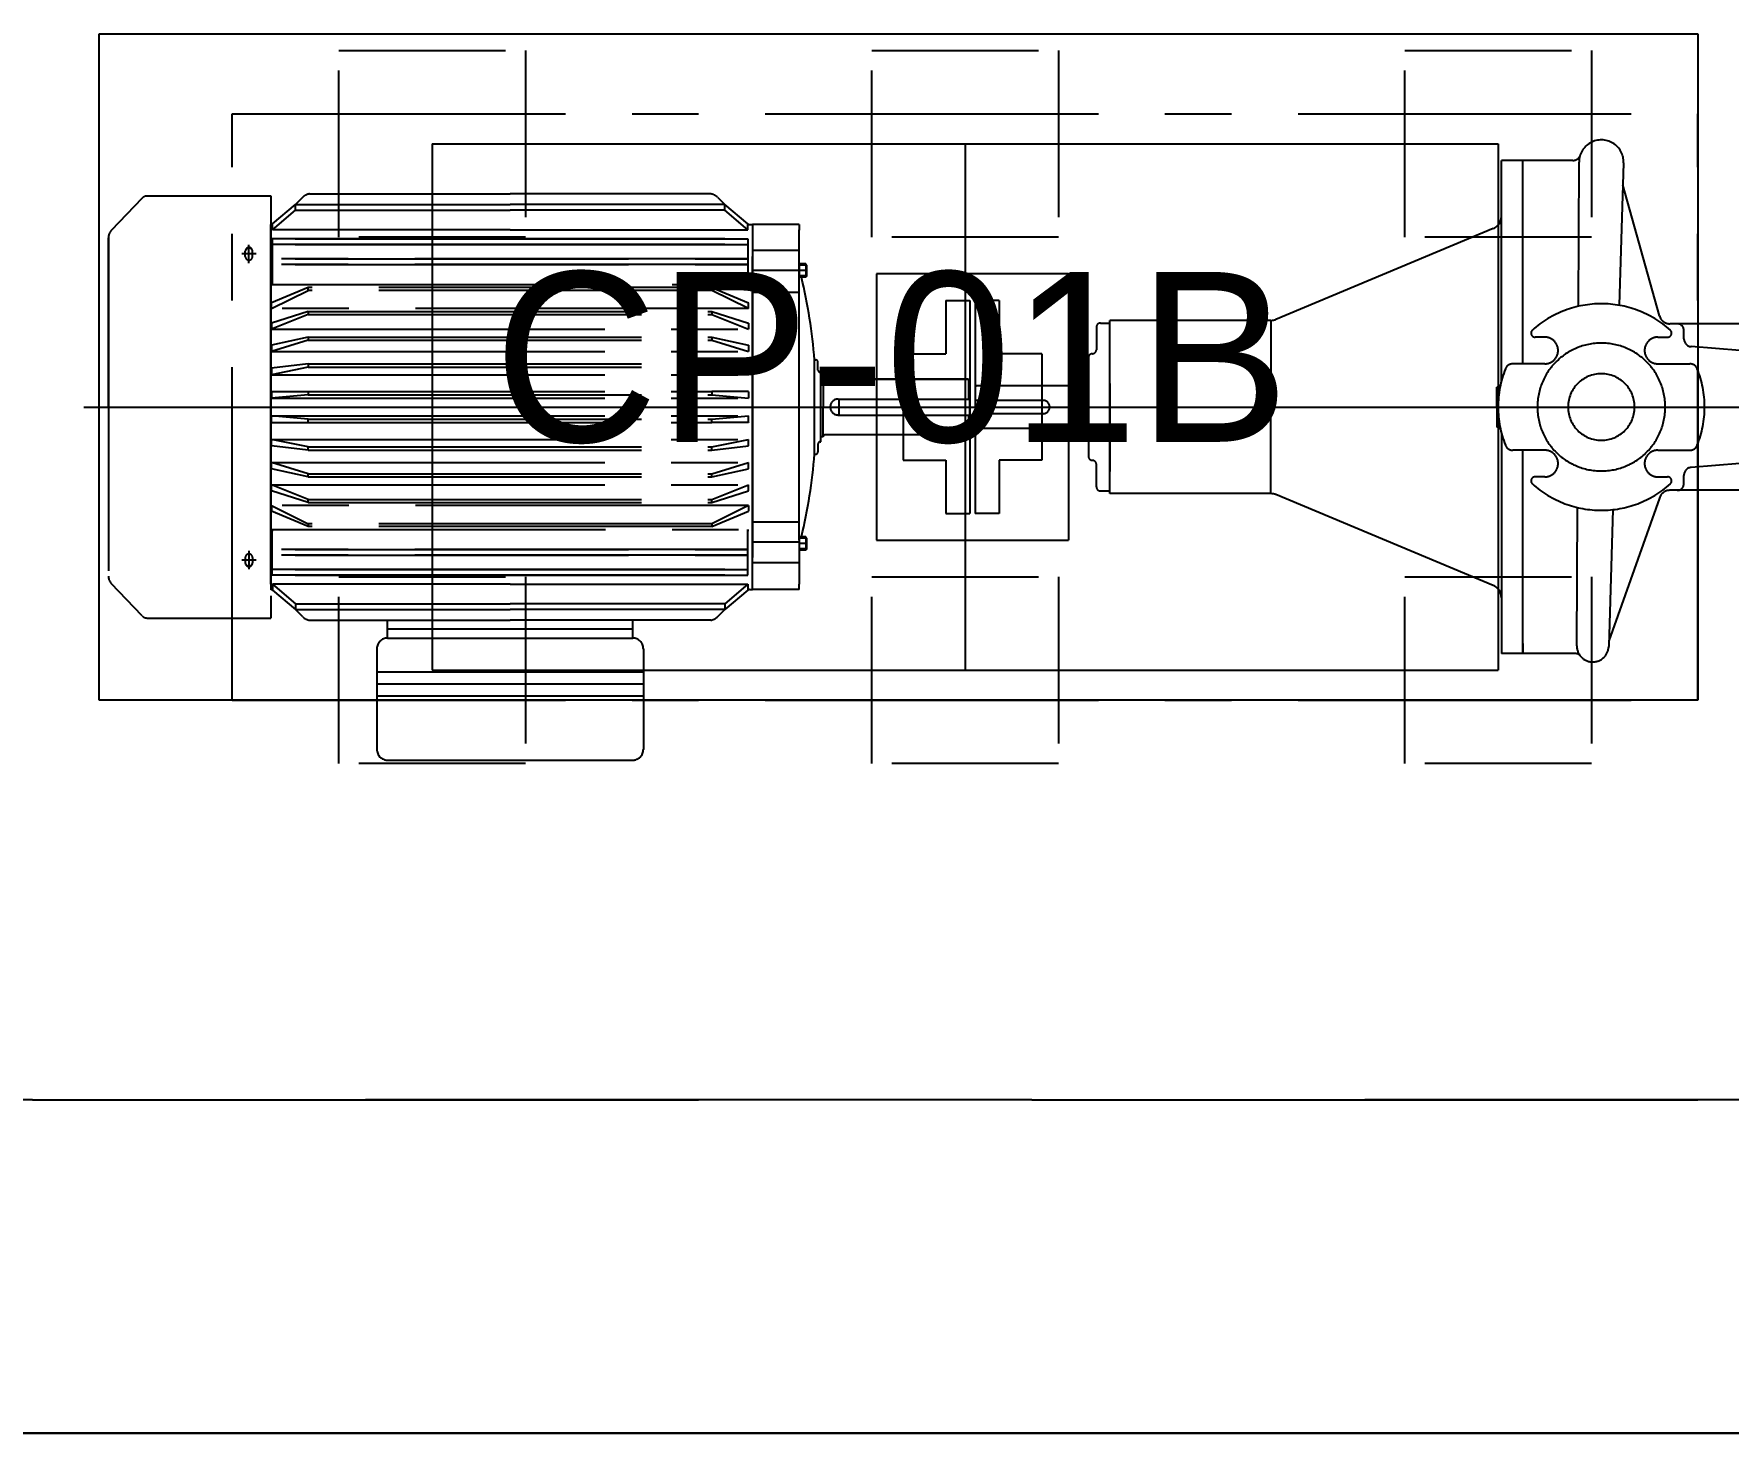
# Model space of a CAD drawing. Header units: millimetres. Extents: x 10462777 to 22643323, y 453826 to 1389191.
# Drawn here: x 11240182 to 11241454, y 620999 to 622049 of the extents above; entities that cross this region are included whole.
import ezdxf

# ---------------------------------------------------------------- set-up
doc = ezdxf.new("R2010")
doc.units = ezdxf.units.MM
doc.header["$LTSCALE"] = 200
doc.header["$MEASUREMENT"] = 0
doc.linetypes.add('CENTER', pattern=[2, 1.25, -0.25, 0.25, -0.25])
doc.linetypes.add('HIDDEN', pattern=[3.75, 2.5, -1.25])
doc.layers.get('0').update_dxf_attribs({"linetype": 'CONTINUOUS'})
doc.layers.add('1', color=1, linetype='CENTER')
doc.layers.add('ELE', color=7, linetype='CONTINUOUS')
doc.styles.get("Standard").update_dxf_attribs({"font": 'SYMBOL'})

msp = doc.modelspace()

# ---------------------------------------------------------------- linework, layer by layer
at = {"color": 7}
for p, q in [((11240231.32522, 622048.70034), (11241431.32522, 622048.70034)), ((11240231.32522, 621548.70034), (11240231.32522, 622048.70034)), ((11241431.32522, 622048.70034), (11241431.32522, 621548.70034)), ((11241431.32522, 621548.70034), (11240231.32522, 621548.70034))]:
    msp.add_line(p, q, dxfattribs=at)
for p, q in [((11240481.32522, 621966.20034), (11241281.32522, 621966.20034)), ((11240481.32522, 621966.20034), (11240481.32522, 621571.20034)), ((11240881.32522, 621966.20034), (11240881.32522, 621571.20034)), ((11241281.32522, 621966.20034), (11241281.32522, 621571.20034)), ((11240219.78839, 621768.70034), (11241533.54587, 621768.70034)), ((11240318.74008, 621768.70034), (11241452.62831, 621768.70034)), ((11240481.32522, 621571.20034), (11241281.32522, 621571.20034))]:
    msp.add_line(p, q)
at = {"color": 3, "linetype": 'HIDDEN'}
for p, q in [((11242431.32522, 621248.70034), (11236431.32522, 621248.70034)), ((11236431.32522, 621248.70034), (11242431.32522, 621248.70034))]:
    msp.add_line(p, q, dxfattribs=at)
at = {"color": 0}
msp.add_line((11218131.32522, 620998.70034), (11248381.32522, 620998.70034), dxfattribs=at)
msp.add_line((11218131.32522, 620998.70034), (11248381.32522, 620998.70034), dxfattribs=at)
at = {"color": 3}
msp.add_line((11248381.32522, 620998.70034), (11236431.32522, 620998.70034), dxfattribs=at)
at = {"layer": '1', "ltscale": 0.5}
for p, q in [((11240411.32522, 622036.20034), (11240551.32522, 622036.20034)), ((11240411.32522, 621896.20034), (11240411.32522, 622036.20034)), ((11240551.32522, 622036.20034), (11240551.32522, 621896.20034)), ((11240811.32522, 622036.20034), (11240951.32522, 622036.20034)), ((11240811.32522, 621896.20034), (11240811.32522, 622036.20034)), ((11240951.32522, 622036.20034), (11240951.32522, 621896.20034)), ((11241211.32522, 622036.20034), (11241351.32522, 622036.20034)), ((11241211.32522, 621896.20034), (11241211.32522, 622036.20034)), ((11241351.32522, 622036.20034), (11241351.32522, 621896.20034)), ((11240551.32522, 621896.20034), (11240411.32522, 621896.20034)), ((11240951.32522, 621896.20034), (11240811.32522, 621896.20034)), ((11241351.32522, 621896.20034), (11241211.32522, 621896.20034)), ((11240411.32522, 621641.20034), (11240551.32522, 621641.20034)), ((11240411.32522, 621501.20034), (11240411.32522, 621641.20034)), ((11240551.32522, 621641.20034), (11240551.32522, 621501.20034)), ((11240811.32522, 621641.20034), (11240951.32522, 621641.20034)), ((11240811.32522, 621501.20034), (11240811.32522, 621641.20034)), ((11240951.32522, 621641.20034), (11240951.32522, 621501.20034)), ((11241211.32522, 621641.20034), (11241351.32522, 621641.20034)), ((11241211.32522, 621501.20034), (11241211.32522, 621641.20034)), ((11241351.32522, 621641.20034), (11241351.32522, 621501.20034)), ((11240551.32522, 621501.20034), (11240411.32522, 621501.20034)), ((11240951.32522, 621501.20034), (11240811.32522, 621501.20034)), ((11241351.32522, 621501.20034), (11241211.32522, 621501.20034))]:
    msp.add_line(p, q, dxfattribs=at)
at = {"layer": '1'}
for p, q in [((11240331.32522, 621988.70034), (11241431.32522, 621988.70034)), ((11240331.32522, 621548.70034), (11240331.32522, 621988.70034)), ((11241431.32522, 621548.70034), (11241431.32522, 621988.70034)), ((11240331.32522, 621548.70034), (11241431.32522, 621548.70034))]:
    msp.add_line(p, q, dxfattribs=at)
at = {"layer": '1', "color": 4}
for p, q in [((11241299.82522, 621953.70034), (11241283.82522, 621953.70034)), ((11241283.82522, 621938.70034), (11241283.82522, 621953.70034)), ((11241299.82522, 621946.20034), (11241299.82522, 621953.70034)), ((11241299.82522, 621801.12675), (11241299.82522, 621953.70034)), ((11241337.42102, 621953.70034), (11241299.82522, 621953.70034)), ((11241341.5739, 621844.2559), (11241342.07684, 621952.48929)), ((11241375.56664, 621951.92673), (11241372.27233, 621845.02482)), ((11241283.82522, 621788.22597), (11241283.82522, 621938.70034)), ((11240263.72942, 621925.50019), (11240240.53293, 621901.16496)), ((11240267.34862, 621927.05034), (11240360.32522, 621927.05034)), ((11240360.32522, 621927.05034), (11240360.32522, 621610.35034)), ((11240360.32522, 621927.05034), (11240360.32522, 621610.35034)), ((11240384.25175, 621926.2453), (11240378.63849, 621920.65705)), ((11240389.26147, 621928.70385), (11240539.82522, 621928.70385)), ((11240690.38898, 621928.70385), (11240539.82522, 621928.70385)), ((11240695.3987, 621926.2453), (11240701.01196, 621920.65705)), ((11241402.49846, 621837.04995), (11241375.05681, 621935.38251)), ((11240361.39395, 621906.20703), (11240378.63849, 621920.70984)), ((11240361.39395, 621901.56756), (11240378.63849, 621916.47127)), ((11240378.63849, 621920.70984), (11240539.85328, 621920.70984)), ((11240378.63849, 621916.47127), (11240378.63849, 621920.70984)), ((11240378.63849, 621916.47127), (11240539.85328, 621916.47127)), ((11240701.01196, 621920.70984), (11240539.79717, 621920.70984)), ((11240701.01196, 621916.47127), (11240539.79717, 621916.47127)), ((11240718.2565, 621906.20703), (11240701.01196, 621920.70984)), ((11240701.01196, 621916.47127), (11240701.01196, 621920.70984)), ((11240718.2565, 621901.56756), (11240701.01196, 621916.47127)), ((11240360.32522, 621905.70034), (11240360.32522, 621635.79612)), ((11240360.32522, 621905.70034), (11240360.32522, 621635.79612)), ((11240360.32522, 621635.79612), (11240360.32522, 621905.70034)), ((11240360.32522, 621775.70034), (11240360.32522, 621905.70034)), ((11240361.39395, 621901.56756), (11240361.39395, 621906.20703)), ((11240361.39395, 621901.56756), (11240361.39395, 621906.20703)), ((11240539.85328, 621901.56756), (11240361.39395, 621901.56756)), ((11240539.79717, 621901.56756), (11240718.2565, 621901.56756)), ((11240718.2565, 621901.56756), (11240718.2565, 621906.20703)), ((11240718.2565, 621901.56756), (11240718.2565, 621906.20703)), ((11240719.58691, 621905.70034), (11240721.82522, 621905.70034)), ((11240721.82522, 621905.70034), (11240721.82522, 621635.29612)), ((11240721.82522, 621631.70034), (11240721.82522, 621905.7003)), ((11240736.60048, 621905.7003), (11240721.82522, 621905.7003)), ((11240756.82522, 621905.7003), (11240736.60048, 621905.7003)), ((11240756.82522, 621905.7003), (11240756.82522, 621901.40034)), ((11240756.82522, 621895.50087), (11240756.82522, 621901.75667)), ((11241277.67834, 621902.56173), (11241114.61075, 621834.47248)), ((11240238.32365, 621895.64521), (11240238.32365, 621641.75548)), ((11240238.32365, 621769.32534), (11240238.32365, 621895.64521)), ((11240341.07522, 621881.70034), (11240341.07522, 621885.70034)), ((11240343.82522, 621876.6565), (11240343.82522, 621890.46074)), ((11240346.57522, 621881.70034), (11240346.57522, 621885.70034)), ((11240361.36589, 621894.98192), (11240361.36589, 621860.59409)), ((11240539.82522, 621894.98192), (11240361.36589, 621894.98192)), ((11240539.82522, 621894.98192), (11240361.36589, 621894.98192)), ((11240539.82522, 621890.74335), (11240361.36589, 621890.74335)), ((11240539.82522, 621890.74335), (11240361.36589, 621890.74335)), ((11240361.36589, 621885.74306), (11240361.36589, 621884.5594)), ((11240361.36589, 621885.74306), (11240361.36589, 621884.5594)), ((11240378.61043, 621894.98192), (11240539.82522, 621894.98192)), ((11240378.61043, 621894.98192), (11240539.82522, 621894.98192)), ((11240378.61043, 621890.74335), (11240539.82522, 621890.74335)), ((11240378.61043, 621890.74335), (11240539.82522, 621890.74335)), ((11240539.82522, 621894.98192), (11240718.28456, 621894.98192)), ((11240701.04002, 621894.98192), (11240539.82522, 621894.98192)), ((11240539.82522, 621890.74335), (11240718.28456, 621890.74335)), ((11240701.04002, 621890.74335), (11240539.82522, 621890.74335)), ((11240718.28456, 621894.98192), (11240718.28456, 621860.59409)), ((11240718.28456, 621885.74306), (11240718.28456, 621884.5594)), ((11240756.82522, 621886.23083), (11240721.80277, 621886.23083)), ((11240756.82522, 621868.70034), (11240756.82522, 621895.50087)), ((11240349.26961, 621883.70034), (11240338.38084, 621883.70034)), ((11240718.28456, 621879.82048), (11240361.36589, 621879.82048)), ((11240718.28456, 621875.58191), (11240361.36589, 621875.58191)), ((11240378.61043, 621879.82048), (11240718.28456, 621879.82048)), ((11240378.61043, 621875.58191), (11240718.28456, 621875.58191)), ((11240761.72336, 621876.23083), (11240756.82522, 621876.23083)), ((11240756.82522, 621876.23083), (11240756.82522, 621866.23083)), ((11240762.22336, 621875.23083), (11240756.82522, 621875.23083)), ((11240762.22336, 621875.23083), (11240761.72336, 621876.23083)), ((11240761.72336, 621876.23083), (11240761.72336, 621866.23083)), ((11240762.22336, 621875.23083), (11240762.22336, 621867.23083)), ((11240361.36589, 621860.59409), (11240361.36589, 621861.81206)), ((11240361.36589, 621860.6782), (11240718.28456, 621860.6782)), ((11240718.28456, 621860.59409), (11240718.28456, 621861.81206)), ((11240761.72336, 621871.23083), (11240721.80277, 621871.23083)), ((11240762.22336, 621871.23083), (11240756.82522, 621871.23083)), ((11240756.82522, 621668.70034), (11240756.82522, 621868.70034)), ((11240762.22336, 621867.23083), (11240756.82522, 621867.23083)), ((11240761.72336, 621866.23083), (11240756.82522, 621866.23083)), ((11240762.22336, 621867.23083), (11240761.72336, 621866.23083)), ((11240761.72336, 621867.23083), (11240762.22336, 621867.23083)), ((11240814.82522, 621868.70034), (11240814.82522, 621668.70034)), ((11240958.82522, 621868.70034), (11240814.82522, 621868.70034)), ((11240958.82522, 621868.70034), (11240958.82522, 621668.70034)), ((11240388.32522, 621858.37637), (11240360.82522, 621846.87947)), ((11240360.82522, 621842.72212), (11240388.32522, 621856.25923)), ((11240691.32522, 621858.37637), (11240388.32522, 621858.37637)), ((11240388.32522, 621856.25923), (11240388.32522, 621858.37637)), ((11240691.32522, 621856.25923), (11240388.32522, 621856.25923)), ((11240691.32522, 621858.37637), (11240718.82522, 621846.87947)), ((11240691.32522, 621856.25923), (11240691.32522, 621858.37637)), ((11240718.82522, 621842.72212), (11240691.32522, 621856.25923)), ((11240756.82522, 621854.56219), (11240721.79036, 621854.56219)), ((11240866.82522, 621848.70034), (11240884.82522, 621848.70034)), ((11240866.82522, 621848.70034), (11240866.82522, 621808.70034)), ((11240884.82522, 621848.70034), (11240884.82522, 621688.70034)), ((11240906.82522, 621848.70034), (11240888.82522, 621848.70034)), ((11240888.82522, 621848.70034), (11240888.82522, 621688.70034)), ((11240906.82522, 621848.70034), (11240906.82522, 621808.70034)), ((11240360.82522, 621842.72212), (11240360.82522, 621846.87947)), ((11240718.82522, 621842.72212), (11240360.82522, 621842.72212)), ((11240388.32522, 621840.39041), (11240360.82522, 621831.52599)), ((11240388.32522, 621838.10674), (11240360.82522, 621827.04162)), ((11240388.32522, 621840.39041), (11240691.32522, 621840.39041)), ((11240388.32522, 621840.39041), (11240388.32522, 621838.10674)), ((11240388.32522, 621838.10674), (11240691.32522, 621838.10674)), ((11240691.32522, 621840.39041), (11240718.82522, 621831.52599)), ((11240691.32522, 621840.39041), (11240691.32522, 621838.10674)), ((11240691.32522, 621838.10674), (11240718.82522, 621827.04162)), ((11240718.82522, 621842.72212), (11240718.82522, 621846.87947)), ((11240360.82522, 621831.52599), (11240360.82522, 621827.04162)), ((11240360.82522, 621827.04162), (11240718.82522, 621827.04162)), ((11240718.82522, 621831.52599), (11240718.82522, 621827.04162)), ((11240979.82522, 621828.70034), (11240979.82522, 621811.70034)), ((11240982.82522, 621831.70034), (11240989.82522, 621831.70034)), ((11240989.82522, 621751.10888), (11240989.82522, 621833.70034)), ((11241110.75764, 621833.70034), (11240989.82522, 621833.70034)), ((11240989.82522, 621703.70034), (11240989.82522, 621831.70034)), ((11241110.75764, 621833.70034), (11241110.62719, 621703.70034)), ((11241465.32522, 621831.20034), (11241410.20403, 621831.20034)), ((11241420.82522, 621819.97017), (11241420.82522, 621826.20034)), ((11240388.32522, 621821.17782), (11240360.82522, 621815.09754)), ((11240388.32522, 621818.76669), (11240360.82522, 621810.36289)), ((11240360.82522, 621815.09754), (11240360.82522, 621810.36289)), ((11240360.82522, 621810.36289), (11240718.82522, 621810.36289)), ((11240388.32522, 621821.17782), (11240691.32522, 621821.17782)), ((11240388.32522, 621821.17782), (11240388.32522, 621818.76669)), ((11240388.32522, 621818.76669), (11240691.32522, 621818.76669)), ((11240691.32522, 621821.17782), (11240718.82522, 621815.09754)), ((11240691.32522, 621821.17782), (11240691.32522, 621818.76669)), ((11240691.32522, 621818.76669), (11240718.82522, 621810.36289)), ((11240718.82522, 621815.09754), (11240718.82522, 621810.36289)), ((11241316.39882, 621821.12675), (11241309.04407, 621821.12675)), ((11241401.25163, 621821.12675), (11241408.60638, 621821.12675)), ((11241462.7282, 621811.09995), (11241426.2282, 621813.99995)), ((11240388.32522, 621801.06732), (11240360.82522, 621797.87523)), ((11240388.32522, 621798.56999), (11240360.82522, 621792.97131)), ((11240360.82522, 621797.87523), (11240360.82522, 621792.97131)), ((11240388.32522, 621801.06732), (11240691.32522, 621801.06732)), ((11240388.32522, 621801.06732), (11240388.32522, 621798.56999)), ((11240388.32522, 621798.56999), (11240691.32522, 621798.56999)), ((11240691.32522, 621801.06732), (11240718.82522, 621797.87523)), ((11240691.32522, 621801.06732), (11240691.32522, 621798.56999)), ((11240691.32522, 621798.56999), (11240718.82522, 621792.97131)), ((11240718.82522, 621797.87523), (11240718.82522, 621792.97131)), ((11240768.36046, 621733.36747), (11240768.36046, 621804.03318)), ((11240768.50686, 621804.03318), (11240768.36046, 621804.03318)), ((11240768.50686, 621804.03318), (11240769.30884, 621804.03318)), ((11240770.90884, 621796.39276), (11240770.90884, 621802.43318)), ((11240834.82522, 621808.70034), (11240866.82522, 621808.70034)), ((11240834.82522, 621808.70034), (11240834.82522, 621728.70034)), ((11240938.82522, 621808.70034), (11240906.82522, 621808.70034)), ((11240938.82522, 621808.70034), (11240938.82522, 621728.70034)), ((11240973.82522, 621805.70034), (11240973.82522, 621731.70034)), ((11240976.82522, 621808.70034), (11240976.82522, 621808.70034)), ((11241316.39882, 621801.12675), (11241292.38807, 621801.12675)), ((11241401.25163, 621801.12675), (11241425.26238, 621801.12675)), ((11240360.82522, 621792.97131), (11240718.82522, 621792.97131)), ((11240360.82522, 621792.97131), (11240367.82522, 621792.97131)), ((11240772.50884, 621794.79276), (11240773.13283, 621794.79276)), ((11240773.13283, 621742.60789), (11240773.13283, 621794.79276)), ((11240774.82652, 621791.20031), (11240773.13283, 621791.20031)), ((11240774.82652, 621791.20031), (11240774.82652, 621778.95758)), ((11240774.82652, 621790.70031), (11240774.82652, 621791.20031)), ((11240774.82652, 621790.70031), (11240774.82652, 621791.20031)), ((11240774.82652, 621790.70031), (11240774.82652, 621768.70033)), ((11240774.82652, 621790.70031), (11240774.82652, 621768.70033)), ((11240775.82652, 621789.70031), (11240882.99522, 621789.70034)), ((11240883.82522, 621789.70034), (11240775.82652, 621789.70031)), ((11240883.01522, 621789.70034), (11240883.82522, 621789.70034)), ((11240883.82522, 621789.70034), (11240883.82522, 621774.70034)), ((11240883.82522, 621789.70034), (11240883.82522, 621774.70034)), ((11240883.82522, 621789.70034), (11240884.82522, 621788.70034)), ((11240884.82522, 621758.49309), (11240884.82522, 621788.70034)), ((11240889.82522, 621784.70034), (11240888.82522, 621783.70034)), ((11240968.82522, 621784.70034), (11240889.82522, 621784.70034)), ((11240969.82522, 621786.20034), (11240968.82522, 621785.20034)), ((11240968.82522, 621785.20034), (11240968.82522, 621752.20034)), ((11240973.82522, 621786.20034), (11240969.82522, 621786.20034)), ((11240989.82522, 621786.29181), (11240989.82522, 621720.20034)), ((11240360.82522, 621780.40302), (11240691.32522, 621780.40302)), ((11240360.82522, 621780.15373), (11240360.82522, 621780.40302)), ((11240360.82522, 621780.15373), (11240360.82522, 621775.39435)), ((11240388.32522, 621777.86221), (11240360.82522, 621775.39435)), ((11240360.82522, 621775.39435), (11240718.82522, 621775.39435)), ((11240360.82522, 621775.39435), (11240367.82522, 621775.39435)), ((11240388.32522, 621780.40302), (11240388.32522, 621777.86221)), ((11240388.32522, 621777.86221), (11240691.32522, 621777.86221)), ((11240718.82522, 621780.40302), (11240691.32522, 621780.40302)), ((11240691.32522, 621780.40302), (11240691.32522, 621777.86221)), ((11240691.32522, 621777.86221), (11240718.82522, 621775.39435)), ((11240718.82522, 621780.15373), (11240718.82522, 621780.40302)), ((11240718.82522, 621780.15373), (11240718.82522, 621775.39435)), ((11240786.06228, 621774.70034), (11240883.82522, 621774.70034)), ((11240786.82522, 621762.70034), (11240786.82522, 621774.70034)), ((11240883.82522, 621774.70034), (11240884.82522, 621775.70034)), ((11240888.82522, 621783.70034), (11240888.82522, 621753.70034)), ((11240939.82522, 621773.70034), (11240888.82522, 621773.70034)), ((11241280.32522, 621768.70034), (11241280.32522, 621783.70034)), ((11241281.1641, 621783.70034), (11241280.32522, 621783.70034)), ((11240360.32522, 621761.70034), (11240360.32521, 621631.70034)), ((11240360.82522, 621762.00634), (11240718.82522, 621762.00629)), ((11240388.32522, 621759.53848), (11240360.82522, 621762.00634)), ((11240360.82522, 621762.00634), (11240367.82522, 621762.00634)), ((11240360.82522, 621757.24696), (11240360.82522, 621762.00634)), ((11240388.32522, 621759.53848), (11240691.32522, 621759.53844)), ((11240388.32522, 621756.99767), (11240388.32522, 621759.53848)), ((11240691.32522, 621759.53844), (11240718.82522, 621762.00629)), ((11240691.32522, 621756.99763), (11240691.32522, 621759.53844)), ((11240718.82522, 621757.24691), (11240718.82522, 621762.00629)), ((11240774.82652, 621746.70035), (11240774.82652, 621768.70033)), ((11240774.82652, 621746.70035), (11240774.82652, 621768.70033)), ((11240786.06228, 621762.70034), (11240883.82522, 621762.70034)), ((11240883.82522, 621762.70034), (11240883.82522, 621747.70034)), ((11240883.82522, 621762.70034), (11240883.82522, 621747.70034)), ((11240883.82522, 621762.70034), (11240884.82522, 621761.70034)), ((11240884.82522, 621748.70034), (11240884.82522, 621761.70034)), ((11240939.82522, 621763.70034), (11240888.82522, 621763.70034)), ((11241280.32522, 621768.70034), (11241280.32522, 621753.70034)), ((11240360.82522, 621757.24696), (11240360.82522, 621756.99767)), ((11240360.82522, 621756.99767), (11240691.32522, 621756.99763)), ((11240718.82522, 621756.99762), (11240691.32522, 621756.99763)), ((11240718.82522, 621757.24691), (11240718.82522, 621756.99762)), ((11240774.84652, 621746.20035), (11240773.13283, 621746.20035)), ((11240774.82652, 621746.70035), (11240774.82652, 621746.20035)), ((11240883.82522, 621747.70034), (11240775.82652, 621747.70034)), ((11240883.82522, 621747.70034), (11240884.82522, 621748.70034)), ((11240888.82522, 621753.70034), (11240889.82522, 621752.70034)), ((11240968.82522, 621752.70034), (11240889.82522, 621752.70034)), ((11240968.82522, 621752.20034), (11240969.82522, 621751.20034)), ((11240973.82522, 621751.20034), (11240969.82522, 621751.20034)), ((11241281.1641, 621753.70034), (11241280.32522, 621753.70034)), ((11241283.82522, 621749.17472), (11241283.82522, 621590.39453)), ((11240360.82522, 621744.42938), (11240718.82522, 621744.42934)), ((11240388.32522, 621738.8307), (11240360.82522, 621744.42938)), ((11240360.82522, 621744.42938), (11240367.82522, 621744.42938)), ((11240360.82522, 621739.52546), (11240360.82522, 621744.42938)), ((11240388.32522, 621736.33336), (11240360.82522, 621739.52546)), ((11240388.32522, 621738.8307), (11240691.32522, 621738.83066)), ((11240388.32522, 621736.33336), (11240388.32522, 621738.8307)), ((11240388.32522, 621736.33336), (11240691.32522, 621736.33332)), ((11240691.32522, 621738.83066), (11240718.82522, 621744.42934)), ((11240691.32522, 621736.33332), (11240718.82522, 621739.52541)), ((11240691.32522, 621736.33332), (11240691.32522, 621738.83066)), ((11240718.82522, 621739.52541), (11240718.82522, 621744.42934)), ((11240768.50686, 621733.36747), (11240768.36046, 621733.36747)), ((11240768.50686, 621733.36747), (11240769.30884, 621733.36747)), ((11240770.90884, 621741.00789), (11240770.90884, 621734.96747)), ((11240772.50884, 621742.60789), (11240773.13283, 621742.60789)), ((11241316.39882, 621736.27394), (11241292.38807, 621736.27394)), ((11241299.82522, 621583.70034), (11241299.82522, 621736.27394)), ((11241401.25163, 621736.27394), (11241425.26238, 621736.27394)), ((11240360.82522, 621727.0378), (11240718.82522, 621727.03775)), ((11240388.32522, 621718.634), (11240360.82522, 621727.0378)), ((11240360.82522, 621722.30315), (11240360.82522, 621727.0378)), ((11240388.32522, 621716.22287), (11240360.82522, 621722.30315)), ((11240691.32522, 621718.63396), (11240718.82522, 621727.03775)), ((11240691.32522, 621716.22283), (11240718.82522, 621722.3031)), ((11240718.82522, 621722.3031), (11240718.82522, 621727.03775)), ((11240834.82522, 621728.70034), (11240866.82522, 621728.70034)), ((11240866.82522, 621728.70034), (11240866.82522, 621688.70034)), ((11240938.82522, 621728.70034), (11240906.82522, 621728.70034)), ((11240906.82522, 621728.70034), (11240906.82522, 621688.70034)), ((11240976.82522, 621728.70034), (11240976.82522, 621728.70034)), ((11240979.82522, 621708.70034), (11240979.82522, 621725.70034)), ((11241462.7282, 621726.30074), (11241426.2282, 621723.40074)), ((11240360.82522, 621710.35907), (11240718.82522, 621710.35902)), ((11240388.32522, 621699.29394), (11240360.82522, 621710.35907)), ((11240360.82522, 621705.8747), (11240360.82522, 621710.35907)), ((11240388.32522, 621718.634), (11240691.32522, 621718.63396)), ((11240388.32522, 621716.22287), (11240388.32522, 621718.634)), ((11240388.32522, 621716.22287), (11240691.32522, 621716.22283)), ((11240691.32522, 621716.22283), (11240691.32522, 621718.63396)), ((11240691.32522, 621699.2939), (11240718.82522, 621710.35902)), ((11240718.82522, 621705.87465), (11240718.82522, 621710.35902)), ((11241316.39882, 621716.27394), (11241309.04407, 621716.27394)), ((11241401.25163, 621716.27394), (11241408.60638, 621716.27394)), ((11241420.82522, 621711.20034), (11241420.82522, 621717.43052)), ((11240388.32522, 621697.01027), (11240360.82522, 621705.8747)), ((11240388.32522, 621699.29394), (11240691.32522, 621699.2939)), ((11240388.32522, 621697.01027), (11240388.32522, 621699.29394)), ((11240388.32522, 621697.01027), (11240691.32522, 621697.01023)), ((11240691.32522, 621697.01023), (11240718.82522, 621705.87465)), ((11240691.32522, 621697.01023), (11240691.32522, 621699.2939)), ((11240982.82522, 621705.70034), (11240989.82522, 621705.70034)), ((11241110.62719, 621703.70034), (11240989.82522, 621703.70034)), ((11241277.67834, 621634.83896), (11241114.61075, 621702.92821)), ((11241402.49846, 621700.35074), (11241364.51356, 621593.24911)), ((11241465.32522, 621706.20034), (11241410.20403, 621706.20034)), ((11240360.82522, 621694.67857), (11240360.82521, 621690.52122)), ((11240388.32521, 621679.02432), (11240360.82521, 621690.52122)), ((11240718.82522, 621694.67852), (11240360.82522, 621694.67857)), ((11240360.82522, 621694.67857), (11240388.32521, 621681.14146)), ((11240718.82522, 621694.67852), (11240691.32521, 621681.14142)), ((11240691.32521, 621679.02428), (11240718.82521, 621690.52118)), ((11240718.82522, 621694.67852), (11240718.82521, 621690.52118)), ((11240756.82522, 621682.25645), (11240721.66211, 621682.25645)), ((11240866.82522, 621688.70034), (11240884.82522, 621688.70034)), ((11240906.82522, 621688.70034), (11240888.82522, 621688.70034)), ((11241340.38999, 621589.4727), (11241340.87249, 621693.30837)), ((11241367.54722, 621691.6927), (11241364.38476, 621589.06963)), ((11240361.36588, 621642.41877), (11240361.36588, 621676.8066)), ((11240361.36588, 621676.8066), (11240361.36588, 621675.58863)), ((11240361.36588, 621676.72249), (11240718.28455, 621676.72244)), ((11240691.32521, 621681.14142), (11240388.32521, 621681.14146)), ((11240388.32521, 621681.14146), (11240388.32521, 621679.02432)), ((11240691.32521, 621679.02428), (11240388.32521, 621679.02432)), ((11240691.32521, 621681.14142), (11240691.32521, 621679.02428)), ((11240718.28454, 621642.41872), (11240718.28455, 621676.80655)), ((11240718.28455, 621676.80655), (11240718.28455, 621675.58858)), ((11240761.72336, 621671.16986), (11240756.82522, 621671.16986)), ((11240756.82522, 621671.16986), (11240756.82522, 621661.16986)), ((11240762.22336, 621670.16986), (11240756.82522, 621670.16986)), ((11240761.72336, 621671.16986), (11240761.72336, 621661.16986)), ((11240762.22336, 621670.16986), (11240761.72336, 621671.16986)), ((11240762.22336, 621670.16986), (11240762.22336, 621662.16986)), ((11240343.82522, 621660.74419), (11240343.82522, 621646.93995)), ((11240718.28454, 621661.81873), (11240361.36588, 621661.81878)), ((11240718.28454, 621657.58016), (11240361.36588, 621657.58021)), ((11240378.61042, 621661.81878), (11240718.28454, 621661.81873)), ((11240378.61042, 621657.58021), (11240718.28454, 621657.58016)), ((11240756.82522, 621667.20034), (11240721.65091, 621667.20034)), ((11240756.82522, 621668.70034), (11240756.82522, 621641.89982)), ((11240762.22336, 621666.16986), (11240756.82522, 621666.16986)), ((11240762.22336, 621662.16986), (11240756.82522, 621662.16986)), ((11240761.72336, 621661.16986), (11240756.82522, 621661.16986)), ((11240761.72336, 621662.16986), (11240762.22336, 621662.16986)), ((11240762.22336, 621662.16986), (11240761.72336, 621661.16986)), ((11240814.82522, 621668.70034), (11240958.82522, 621668.70034)), ((11240349.26961, 621653.70034), (11240338.38084, 621653.70034)), ((11240341.07522, 621655.70034), (11240341.07522, 621651.70034)), ((11240346.57522, 621655.70034), (11240346.57522, 621651.70034)), ((11240361.36588, 621651.65763), (11240361.36588, 621652.84129)), ((11240361.36588, 621651.65763), (11240361.36588, 621652.84129)), ((11240539.82521, 621646.65731), (11240361.36588, 621646.65734)), ((11240539.82521, 621646.65731), (11240361.36588, 621646.65734)), ((11240378.61041, 621646.65734), (11240539.82521, 621646.65731)), ((11240378.61041, 621646.65734), (11240539.82521, 621646.65731)), ((11240539.82521, 621646.65731), (11240718.28454, 621646.65729)), ((11240701.04, 621646.65729), (11240539.82521, 621646.65731)), ((11240718.28454, 621651.65758), (11240718.28454, 621652.84124)), ((11240756.82522, 621651.70034), (11240721.63937, 621651.70034)), ((11240263.72942, 621611.9005), (11240240.53293, 621636.23573)), ((11240539.82521, 621642.41874), (11240361.36588, 621642.41877)), ((11240539.82521, 621642.41874), (11240361.36588, 621642.41877)), ((11240539.85326, 621635.83311), (11240361.39393, 621635.83313)), ((11240361.39393, 621635.83313), (11240378.63847, 621620.92942)), ((11240361.39393, 621635.83313), (11240361.39393, 621631.19366)), ((11240361.39393, 621635.83313), (11240361.39393, 621631.19366)), ((11240361.39393, 621631.19366), (11240378.63847, 621616.69085)), ((11240378.61041, 621642.41877), (11240539.82521, 621642.41874)), ((11240378.61041, 621642.41877), (11240539.82521, 621642.41874)), ((11240539.79715, 621635.83311), (11240718.25648, 621635.83308)), ((11240539.82521, 621642.41874), (11240718.28454, 621642.41872)), ((11240701.04, 621642.41872), (11240539.82521, 621642.41874)), ((11240718.25648, 621635.83308), (11240701.01194, 621620.92938)), ((11240718.25648, 621631.19362), (11240701.01194, 621616.69081)), ((11240718.25648, 621635.83308), (11240718.25648, 621631.19362)), ((11240718.25648, 621635.83308), (11240718.25648, 621631.19362)), ((11240719.5869, 621631.7003), (11240721.82521, 621631.7003)), ((11240756.82522, 621631.70034), (11240721.63598, 621631.70034)), ((11240756.82522, 621641.89982), (11240756.82522, 621635.64402)), ((11240756.82522, 621631.70034), (11240756.82522, 621635.64402)), ((11240378.63847, 621620.92942), (11240539.85326, 621620.9294)), ((11240378.63847, 621620.92942), (11240378.63847, 621616.69085)), ((11240701.01194, 621620.92938), (11240539.79715, 621620.9294)), ((11240701.01194, 621620.92938), (11240701.01194, 621616.69081)), ((11240267.34862, 621610.35034), (11240360.32522, 621610.35034)), ((11240384.25172, 621611.15538), (11240378.63847, 621616.74363)), ((11240378.63847, 621616.69085), (11240539.85326, 621616.69083)), ((11240389.26145, 621608.69684), (11240539.8252, 621608.69682)), ((11240447.82522, 621595.35914), (11240447.82522, 621608.69683)), ((11240701.01194, 621616.69081), (11240539.79715, 621616.69083)), ((11240690.38896, 621608.6968), (11240539.8252, 621608.69682)), ((11240631.82522, 621595.35914), (11240631.82522, 621608.69681)), ((11240695.39868, 621611.15534), (11240701.01194, 621616.74359)), ((11240447.82522, 621602.35914), (11240631.82522, 621602.35914)), ((11240447.82522, 621595.35914), (11240631.82522, 621595.35914)), ((11240439.82522, 621587.35914), (11240439.82522, 621511.70034)), ((11240639.82522, 621587.35914), (11240639.82522, 621511.70034)), ((11241283.82522, 621590.39453), (11241283.82522, 621583.70034)), ((11241299.82522, 621583.70034), (11241283.82522, 621583.70034)), ((11241299.82522, 621591.20034), (11241299.82522, 621583.70034)), ((11241339.19548, 621583.70034), (11241299.82522, 621583.70034)), ((11240439.82522, 621569.94652), (11240639.82522, 621569.94652)), ((11240439.82522, 621560.94652), (11240639.82522, 621560.94652)), ((11240439.82522, 621551.94652), (11240639.82522, 621551.94652)), ((11240447.82522, 621503.70034), (11240631.82522, 621503.70034))]:
    msp.add_line(p, q, dxfattribs=at)
for centre, radius, start, end in [((11241358.82522, 621952.41555), 16.74855, 358.32752102, 179.74773272), ((11241337.42102, 621959.70034), 6, 270, 330.61020708), ((11240267.34862, 621922.05034), 5, 90, 136.37239589), ((11240391.42213, 621917.96775), 10.95136, 101.37887131, 130.90056043), ((11240688.22832, 621917.96775), 10.95136, 49.09943957, 78.62112869), ((11241273.82522, 621911.7896), 10, 292.66309028, 0), ((11240246.32365, 621895.64521), 8, 136.37239589, 180), ((11240360.06354, 621907.70034), 2, 277.51840363, 311.69813439), ((11240719.58691, 621907.70034), 2, 228.30186561, 270), ((11240343.82522, 621885.70034), 2.75, 0, 180), ((11240343.82518, 621885.08965), 2.83435, 14.10606917, 165.88545569), ((11240343.82522, 621881.70034), 2.75, 180, 0), ((11240344.82523, 621768.77829), 425, 4.75830714, 13.2558693), ((11241358.82522, 621768.70034), 77.5, 48.07144462, 131.92855538), ((11241410.20403, 621839.20034), 8, 195.59281091, 270), ((11240982.82522, 621828.70034), 3, 90, 180), ((11241110.75764, 621843.70034), 10, 270, 292.66309028), ((11241309.04407, 621824.12675), 3, 131.92855538, 270), ((11241408.60638, 621824.12675), 3, 270, 48.07144462), ((11241415.82522, 621826.20034), 5, 0, 90), ((11240976.82522, 621811.70034), 3, 270, 0), ((11241358.82522, 621768.70034), 48, 0, 180), ((11241316.39882, 621811.12675), 10, 270, 90), ((11241401.25163, 621811.12675), 10, 90, 270), ((11241426.82522, 621819.97017), 6, 180, 264.2894069), ((11240769.30884, 621802.43318), 1.6, 0, 90), ((11240976.82522, 621805.70034), 3, 90, 180), ((11241358.82522, 621768.70034), 77.5, 158.30904377, 180), ((11241292.38807, 621795.12675), 6, 90, 158.30904377), ((11241425.26238, 621795.12675), 6, 21.69095623, 90), ((11241358.82522, 621768.70034), 77.5, 0, 21.69095623), ((11240772.50884, 621796.39276), 1.6, 180, 270), ((11240775.82652, 621790.70031), 1, 180, 270), ((11241281.1641, 621785.70034), 2, 270, 347.65272502), ((11241358.82522, 621768.70034), 25, 0, 180), ((11240786.06228, 621768.70034), 6, 90, 270), ((11240939.82522, 621768.70034), 5, 270, 90), ((11241358.82522, 621768.70034), 77.5, 180, 201.69095623), ((11241358.82522, 621768.70034), 48, 180, 0), ((11241358.82522, 621768.70034), 25, 180, 0), ((11241358.82522, 621768.70034), 77.5, 338.30904377, 0), ((11240775.82652, 621746.70035), 1, 90, 180), ((11241281.1641, 621751.70034), 2, 12.34727499, 90), ((11240344.82523, 621768.6224), 425, 346.7441307, 355.24168816), ((11240769.30884, 621734.96747), 1.6, 270, 0), ((11240772.50884, 621741.00789), 1.6, 90, 180), ((11241292.38807, 621742.27394), 6, 201.69095623, 270), ((11241316.39882, 621726.27394), 10, 270, 90), ((11241401.25163, 621726.27394), 10, 90, 270), ((11241425.26238, 621742.27394), 6, 270, 338.30904377), ((11240976.82522, 621731.70034), 3, 180, 270), ((11240976.82522, 621725.70034), 3, 0, 90), ((11241426.82522, 621717.43052), 6, 95.7105931, 180), ((11240982.82522, 621708.70034), 3, 180, 270), ((11241309.04407, 621713.27394), 3, 90, 228.07144462), ((11241358.82522, 621768.70034), 77.5, 228.07144462, 311.92855538), ((11241408.60638, 621713.27394), 3, 311.92855538, 90), ((11241415.82522, 621711.20034), 5, 270, 0), ((11241110.75764, 621693.70034), 10, 67.33690972, 90), ((11241410.20403, 621698.20034), 8, 90, 164.40718909), ((11240343.82522, 621655.70034), 2.75, 0, 180), ((11240343.82522, 621651.70034), 2.75, 180, 0), ((11240343.82518, 621652.31104), 2.83435, 194.11454431, 345.89393083), ((11240246.32365, 621641.75548), 8, 180, 223.62760411), ((11240360.06352, 621629.70034), 2, 48.30185817, 82.48158883), ((11240719.5869, 621629.7003), 2, 89.99999253, 131.69812682), ((11241273.82522, 621625.61109), 10, 0, 67.33690972), ((11240267.34862, 621615.35034), 5, 223.62760411, 270), ((11240391.42211, 621619.43293), 10.95136, 229.09943208, 258.62112118), ((11240688.2283, 621619.43289), 10.95136, 281.3788638, 310.90055295), ((11240447.82522, 621587.35914), 8, 90, 180), ((11240631.82522, 621587.35914), 8, 0, 90), ((11241339.19548, 621578.70034), 5, 39.09143429, 90), ((11241352.38988, 621589.41986), 12, 179.74773272, 358.32752102), ((11240447.82522, 621511.70034), 8, 180, 270), ((11240631.82522, 621511.70034), 8, 270, 0)]:
    msp.add_arc(centre, radius, start, end, dxfattribs=at)
at = {"layer": 'ELE'}
msp.add_line((11239281.32522, 620998.70034), (11248381.32522, 620998.70034), dxfattribs=at)
msp.add_line((11239281.32522, 620998.70034), (11248381.32522, 620998.70034), dxfattribs=at)

# ---------------------------------------------------------------- texts
at = {"color": 4, "insert": (11240826.13155, 621805.41266), "char_height": 127.5, "attachment_point": 5}
msp.add_mtext('{\\fﾱﾼﾸﾲ|b0|i0|c129|p2;CP-01B}', dxfattribs=at)

doc.saveas('drawing.dxf')
